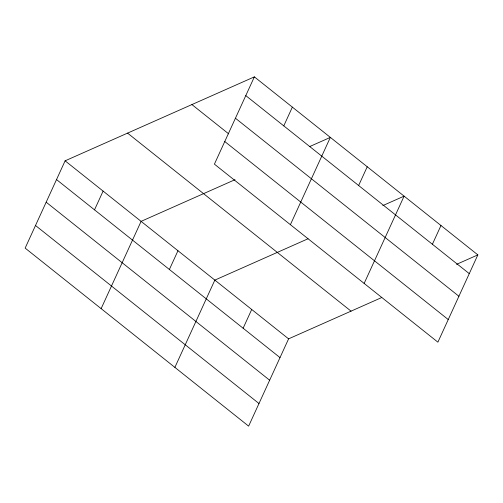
<?xml version="1.0" encoding="UTF-8"?>
<svg xmlns="http://www.w3.org/2000/svg" width="503" height="503" viewBox="0 0 503 503"><rect width="100%" height="100%" fill="white"/><g stroke="black" fill="none" stroke-linecap="round" stroke-linejoin="round"><path stroke-width="0.75" d="M254.367 76.865L214.41 164.148L437.893 342.172L477.85 254.889L254.367 76.865L65.107 160.828L25.15 248.111L248.633 426.135L288.59 338.852L381.79 297.506M94.52 209.839L103.102 191.096M101.134 308.641L141.091 221.358L235.008 179.69M169.385 269.476L177.968 250.733M283.78 125.876L292.362 107.133M174.881 367.385L214.844 280.108L308.043 238.762M290.394 224.671L330.352 137.394L309.773 146.524M243.131 328.226L251.714 309.477M358.645 185.513L367.228 166.77M364.141 283.422L404.104 196.145L382.808 205.589M432.391 244.263L440.974 225.514M456.561 264.339L477.85 254.889M245.785 95.614L469.268 273.638M235.429 118.23L458.912 296.254M191.913 104.574L228.683 133.861M224.766 141.532L448.242 319.556M127.567 133.119L351.044 311.143M65.107 160.828L288.59 338.852M56.525 179.577L280.008 357.602M46.175 202.193L269.652 380.218M35.506 225.495L258.982 403.519"/></g></svg>
